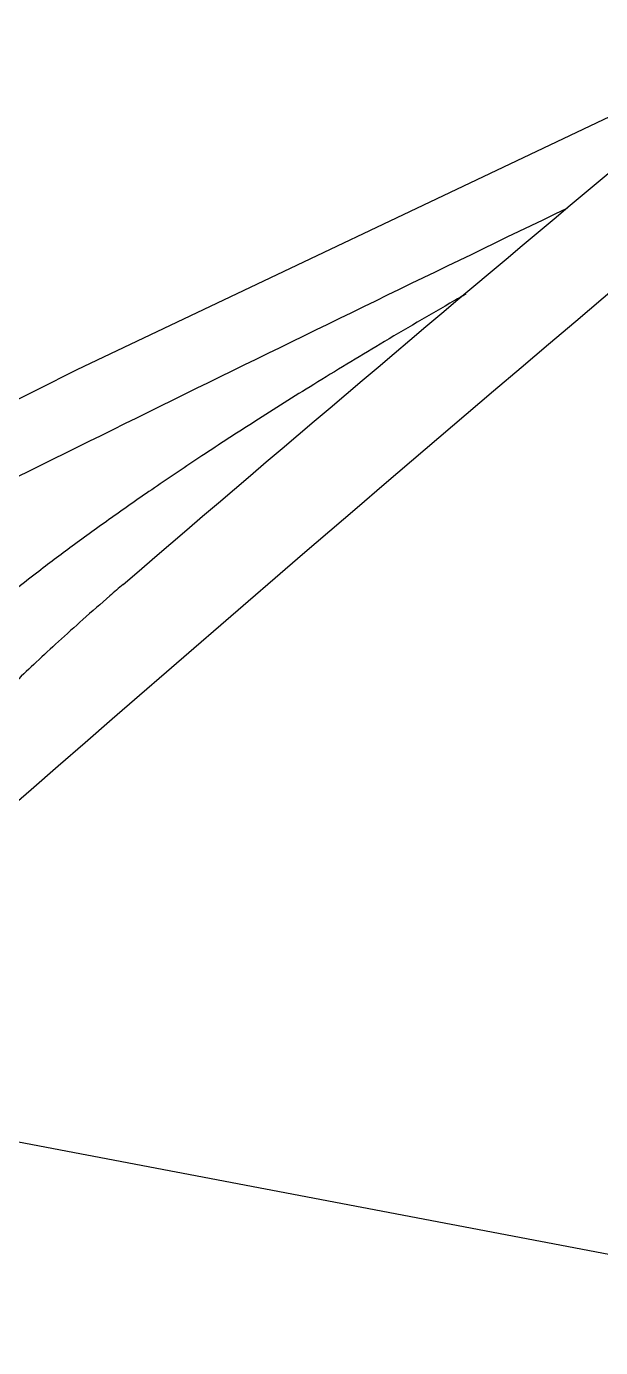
# Model space of a CAD drawing. Header units: millimetres. Extents: x -2947 to 97, y -3022 to 322.
# Drawn here: x -1379.26 to -1374.53, y -1995.92 to -1985.04 of the extents above; entities that cross this region are included whole.
import ezdxf

# ---------------------------------------------------------------- set-up
doc = ezdxf.new("R2010")
doc.units = ezdxf.units.MM
doc.layers.get('0').update_dxf_attribs({"linetype": 'CONTINUOUS'})

msp = doc.modelspace()

# ---------------------------------------------------------------- linework, layer by layer
at = {"color": 7}
for p, q in [((-1373.110893908141, -1985.141000471218), (-1378.844936940641, -1987.865841748518)), ((-1378.844936940641, -1987.865841748518), (-1380.673931073241, -1988.782891776418)), ((-1378.458375713841, -1989.626560674718), (-1378.464645710241, -1989.631938265418)), ((-1309.365539259741, -2007.529357689318), (-1380.041289893141, -1994.087798768818))]:
    msp.add_line(p, q, dxfattribs=at)
msp.add_arc((-1202.259234517241, -2345.686805665919), 398.4494292494, 115.6614008993002, 116.6694692527049, dxfattribs=at)
for points, start_tangent, end_tangent in [([(-1317.110711005541, -1945.923812123718), (-1335.117601125841, -1957.604788370318), (-1351.087307032141, -1968.855336055618), (-1366.050514031141, -1980.320781491118), (-1380.558649759341, -1992.494815548718)], (-0.8489389444530727, -0.5284909352022065), (-0.75034111252771, -0.661050841350859)), ([(-1378.464645130741, -1989.631931796218), (-1374.251906614941, -1986.068062032418), (-1365.838546905541, -1979.232290318718), (-1357.063029203741, -1972.460917888918), (-1347.930860678241, -1965.757887021818), (-1338.447721217041, -1959.127080585718), (-1328.619464795741, -1952.572327831418), (-1318.452164970541, -1946.097435886518)], (0.7589582163184188, 0.6511393290861521), (0.8489389444515735, 0.5284909352046149)), ([(-1375.640752909341, -1987.242072746118), (-1375.733711685941, -1987.295409561618), (-1376.347955897441, -1987.654876953818), (-1376.894113015941, -1987.985829988618), (-1377.380749543241, -1988.291102024718), (-1377.815937834541, -1988.573731381418), (-1378.207142446041, -1988.836862767018), (-1378.561283412141, -1989.083768218718), (-1378.884360870541, -1989.317566664918), (-1379.177987885541, -1989.538519770318), (-1379.441549283241, -1989.745148006518), (-1379.675556918841, -1989.936637592618), (-1379.882791136941, -1990.113986227318), (-1380.066386507241, -1990.278682311018), (-1380.228805136741, -1990.431835486618), (-1380.372052517041, -1990.574291286418), (-1380.497984436641, -1990.706885313518), (-1380.608175965041, -1990.830289799918), (-1380.703886585041, -1990.944914499218), (-1380.786288260941, -1991.051110499718), (-1380.852019134941, -1991.142673628318)], (-0.8679020035254483, -0.4967354550226033), (-0.5674973918619372, -0.8233751940821991)), ([(-1378.464645908441, -1989.631938034418), (-1378.573147682041, -1989.725533683718), (-1378.796394587641, -1989.921559407018), (-1378.998104010941, -1990.103235393818), (-1379.180191174041, -1990.271643499418), (-1379.344455489941, -1990.427843997818), (-1379.492401869441, -1990.572695974918), (-1379.625160300341, -1990.706744916418), (-1379.743762883541, -1990.830465220318), (-1379.849245517441, -1990.944359245918), (-1379.942591057341, -1991.048897865818), (-1380.024379725441, -1991.144099730818), (-1380.094949763541, -1991.229635378818), (-1380.154803498541, -1991.305278271018), (-1380.205591740641, -1991.372267404318), (-1380.249610371041, -1991.432947167818), (-1380.288976657341, -1991.489818738318), (-1380.325491935941, -1991.545389243818), (-1380.360175005341, -1991.601474354218), (-1380.393121994241, -1991.658841376518), (-1380.424020299041, -1991.717932774018), (-1380.452013210541, -1991.778558690618), (-1380.475611131541, -1991.839301386918), (-1380.493367201241, -1991.898253185418), (-1380.504335011241, -1991.953615925818)], (-0.7589590378314581, -0.6511383715416773), (-0.1384782554517437, -0.9903654743411856))]:
    msp.add_spline(points, degree=3, dxfattribs=dict(at, start_tangent=start_tangent, end_tangent=end_tangent))

doc.saveas('drawing.dxf')
